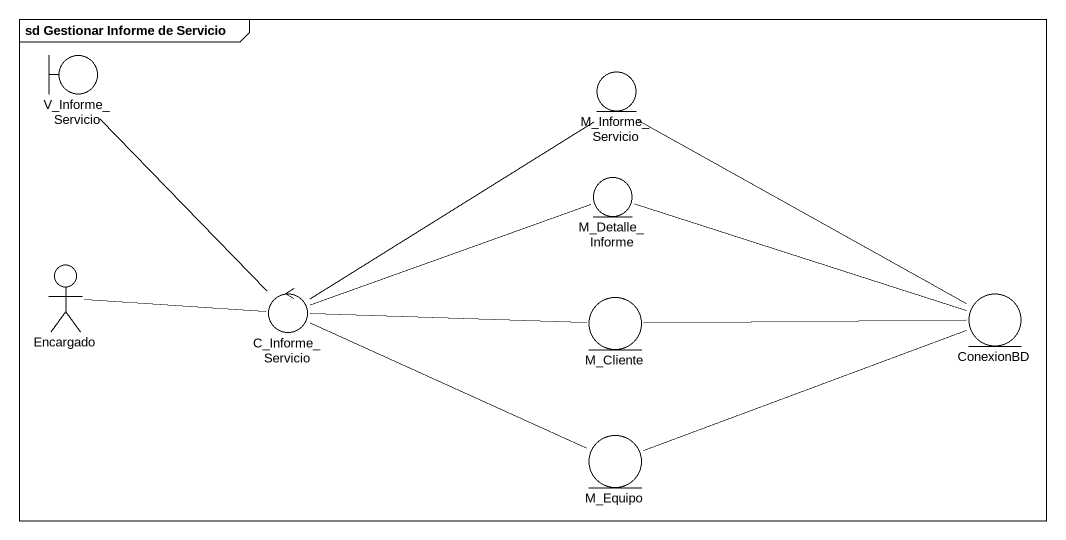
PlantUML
@startuml
mainframe sd Gestionar Informe de Servicio
boundary V_Informe_Servicio
entity M_Informe_Servicio
entity M_Detalle_Informe
actor Encargado
control C_Informe_Servicio
entity ConexionBD
entity M_Cliente
entity M_Equipo
M_Informe_Servicio -right- ConexionBD
M_Detalle_Informe -right- ConexionBD
Encargado -right- C_Informe_Servicio
C_Informe_Servicio -up- V_Informe_Servicio
C_Informe_Servicio -up- M_Informe_Servicio
C_Informe_Servicio -right- M_Detalle_Informe
C_Informe_Servicio -right- M_Cliente
C_Informe_Servicio -right- M_Equipo
M_Cliente -right- ConexionBD
M_Equipo -right- ConexionBD
@enduml
